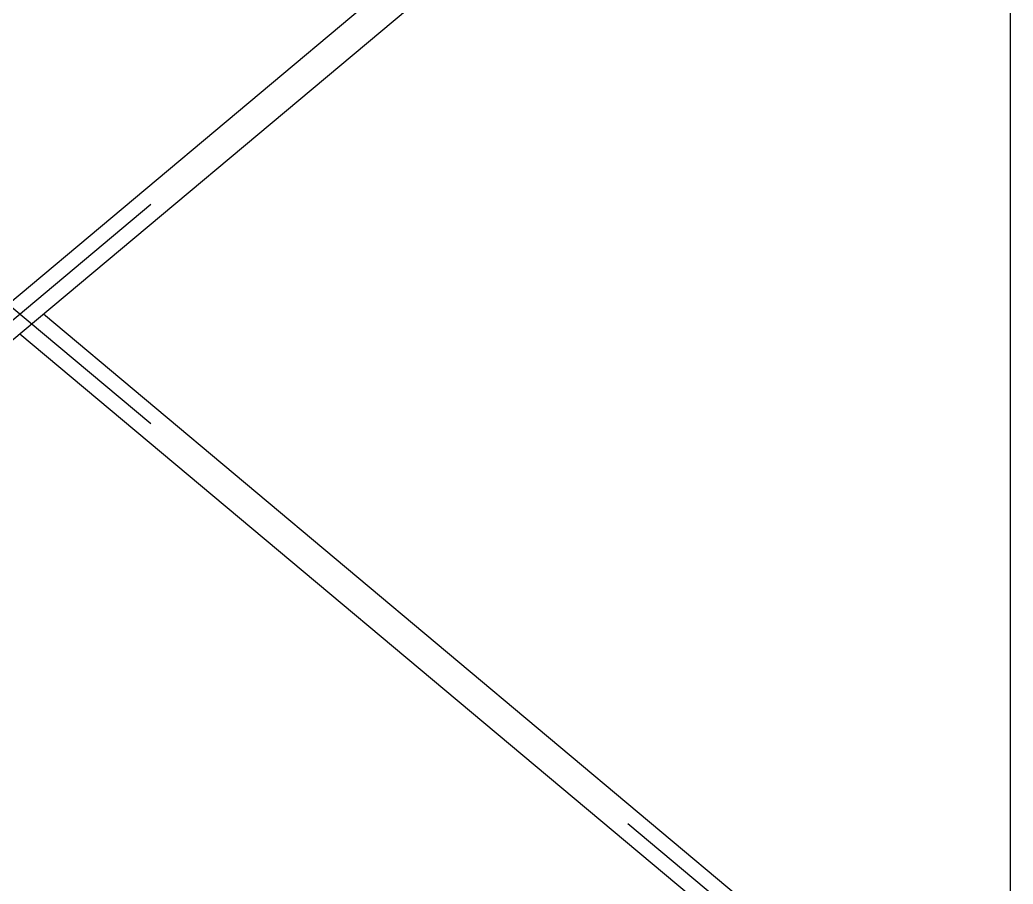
# Model space of a CAD drawing. Header units: millimetres. Extents: x 150209.93 to 150215.05, y 136675.65 to 136679.93.
# Drawn here: x 150211.1219 to 150211.2815, y 136676.8832 to 136677.022 of the extents above; entities that cross this region are included whole.
import ezdxf

# ---------------------------------------------------------------- set-up
doc = ezdxf.new("R2010")
doc.units = ezdxf.units.MM
doc.header["$LTSCALE"] = 0.25
doc.linetypes.add('CENTER', pattern=[50.8, 31.75, -6.35, 6.35, -6.35])
doc.linetypes.add('XKITLINE00', pattern=[0])

# ---------------------------------------------------------------- blocks, each defined once
blk = doc.blocks.new('çatıı')
at = {"color": 8, "linetype": 'CENTER'}
for p, q in [((11840, 5990.27), (10096.38, 7450.27)), ((11840, 7450.27), (10096.38, 5990.27))]:
    blk.add_line(p, q, dxfattribs=at)
at = {"color": 8, "linetype": 'XKITLINE00'}
for p, q in [((11763.8, 7402.36), (10108.23, 6016.08)), ((11763.8, 7370.58), (10139.58, 6010.56)), ((11763.8, 7286.23), (11763.8, 6056.68)), ((11763.8, 6069.97), (10987.16, 6720.27)), ((11763.8, 6038.19), (10968.19, 6704.39))]:
    blk.add_line(p, q, dxfattribs=at)

msp = doc.modelspace()

# ---------------------------------------------------------------- block references
at = {"xscale": 0.0002000170049888334, "yscale": 0.0002000170049888334, "zscale": 0.0002000170049888334}
msp.add_blockref('çatıı', (150208.92807, 136675.63059), dxfattribs=at)

doc.saveas('drawing.dxf')
